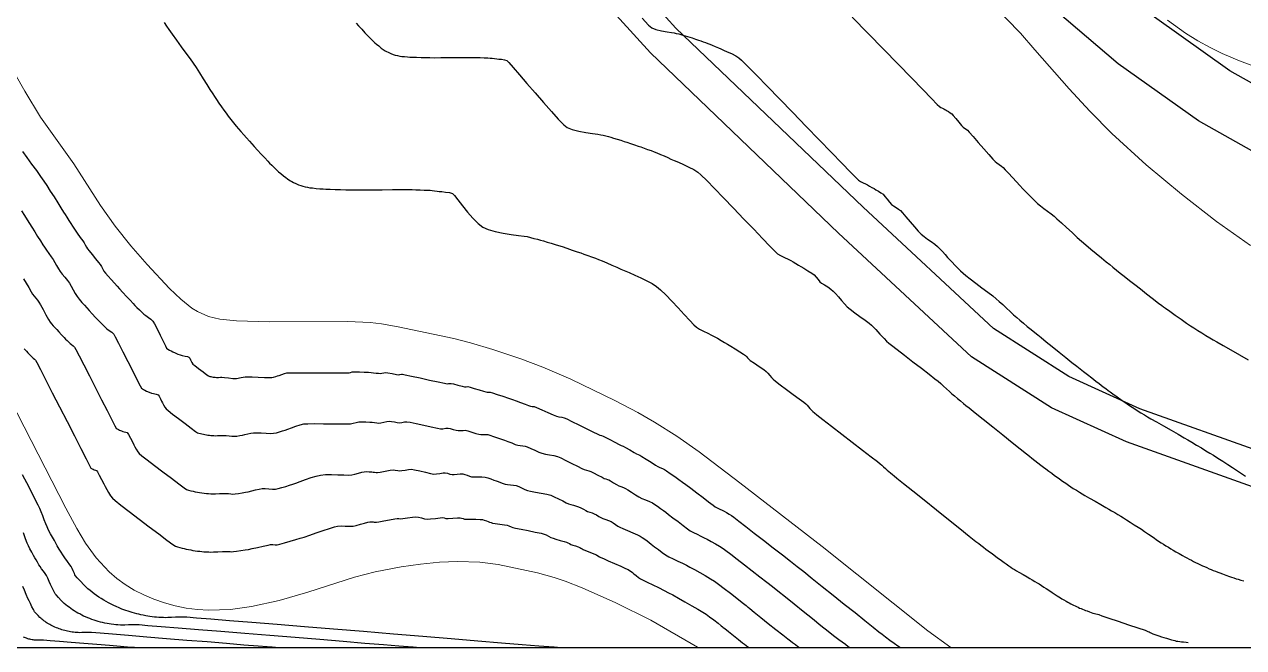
# Model space of a CAD drawing. Extents: x 27 to 849, y 0 to 853.
# Drawn here: x 319.3 to 456, y 7.4 to 77.3 of the extents above; entities that cross this region are included whole.
import ezdxf

# ---------------------------------------------------------------- set-up
doc = ezdxf.new("R2010")
doc.units = 0
doc.header["$LTSCALE"] = 2
for name, color, linetype in [('ARQ - PORTAS E ESQUADRIAS 1-50', 2, 'Continuous'), ('Curva 1 m', 5, 'Continuous'), ('Curva Mestra', 1, 'Continuous'), ('TRA_Trecho_Rodoviario_L', 7, 'Continuous')]:
    doc.layers.add(name, color=color, linetype=linetype)

msp = doc.modelspace()

# ---------------------------------------------------------------- linework, layer by layer
at = {"layer": 'ARQ - PORTAS E ESQUADRIAS 1-50', "elevation": 45}
msp.add_lwpolyline([(848.94, 852.52), (26.51, 852.52), (26.51, 7.38), (848.94, 7.38)], close=True, dxfattribs=at)
at = {"layer": 'Curva 1 m', "linetype": 'Continuous', "lineweight": -3}
for points, elevation in [([(388.58, 77.98), (389.29, 77.22), (389.65, 76.89), (390.11, 76.71), (390.72, 76.57), (391.35, 76.47), (391.87, 76.39), (392.15, 76.35), (392.39, 76.29), (392.67, 76.22), (392.9, 76.16), (393.11, 76.1), (393.38, 76.02), (393.66, 75.93), (393.9, 75.86), (394.17, 75.77), (394.53, 75.65), (394.88, 75.53), (395.15, 75.44), (395.39, 75.35), (395.66, 75.26), (395.92, 75.16), (396.15, 75.07), (396.41, 74.96), (396.75, 74.82), (397.11, 74.67), (397.4, 74.54), (397.69, 74.41), (398.11, 74.23), (398.59, 74.01), (399.05, 73.78), (399.4, 73.56), (399.72, 73.27), (400.4, 72.58), (401.38, 71.59), (402.6, 70.34), (403.97, 68.93), (405.45, 67.41), (406.95, 65.85), (408.42, 64.34), (409.78, 62.93), (410.97, 61.71), (411.91, 60.73), (412.55, 60.08), (412.82, 59.82), (413.05, 59.68), (413.33, 59.53), (413.61, 59.4), (413.82, 59.3), (414.06, 59.16), (414.33, 59.01), (414.57, 58.87), (414.78, 58.74), (415.06, 58.58), (415.34, 58.4), (415.57, 58.23), (415.78, 58), (416.05, 57.67), (416.31, 57.34), (416.52, 57.1), (416.75, 56.93), (417.03, 56.75), (417.3, 56.57), (417.53, 56.4), (417.75, 56.16), (418.14, 55.71), (418.61, 55.16), (419.1, 54.59), (419.53, 54.09), (419.84, 53.77), (420.17, 53.5), (420.56, 53.21), (420.98, 52.92), (421.37, 52.63), (421.67, 52.39), (421.93, 52.13), (422.23, 51.82), (422.53, 51.48), (422.81, 51.16), (423.06, 50.89), (423.32, 50.62), (423.63, 50.3), (423.96, 49.96), (424.27, 49.64), (424.56, 49.38), (424.86, 49.13), (425.36, 48.74), (425.99, 48.26), (426.66, 47.75), (427.31, 47.26), (427.87, 46.83), (428.25, 46.52), (428.6, 46.22), (428.99, 45.86), (429.41, 45.47), (429.83, 45.08), (430.22, 44.72), (430.56, 44.41), (430.91, 44.12), (431.31, 43.78), (431.74, 43.42), (432.17, 43.07), (432.58, 42.73), (432.93, 42.45), (433.29, 42.15), (433.85, 41.7), (434.55, 41.15), (435.31, 40.54), (436.07, 39.93), (436.76, 39.38), (437.32, 38.94), (437.67, 38.65), (438.05, 38.36), (438.5, 38), (438.99, 37.63), (439.44, 37.27), (439.81, 36.99), (440.03, 36.81), (440.27, 36.64), (440.54, 36.44), (440.82, 36.23), (441.06, 36.06), (441.35, 35.85), (441.84, 35.5), (442.4, 35.1), (442.94, 34.73), (443.34, 34.45), (443.68, 34.23), (444.08, 33.98), (444.49, 33.73), (444.89, 33.49), (445.24, 33.28), (445.62, 33.06), (446.25, 32.7), (447.03, 32.25), (447.87, 31.77), (448.68, 31.31), (449.34, 30.93), (449.77, 30.68), (450.22, 30.41), (450.73, 30.1), (451.27, 29.78), (451.78, 29.47), (452.22, 29.2), (452.62, 28.96), (453.11, 28.64), (453.67, 28.29), (454.24, 27.93), (454.77, 27.58), (455.22, 27.29), (455.66, 27), (456.23, 26.61)], 22), ([(412.12, 78.11), (413.89, 76.29), (415.62, 74.51), (417.27, 72.82), (418.75, 71.3), (420.02, 69.99), (421.01, 68.98), (421.66, 68.32), (421.9, 68.07), (422.06, 67.98), (422.26, 67.88), (422.4, 67.81), (422.52, 67.74), (422.66, 67.66), (422.78, 67.59), (422.93, 67.51), (423.12, 67.39), (423.28, 67.27), (423.44, 67.09), (423.74, 66.73), (424.09, 66.32), (424.38, 65.96), (424.55, 65.77), (424.71, 65.65), (424.9, 65.53), (425.05, 65.42), (425.25, 65.2), (425.68, 64.71), (426.25, 64.06), (426.87, 63.35), (427.45, 62.68), (427.9, 62.17), (428.14, 61.92), (428.34, 61.75), (428.6, 61.57), (428.85, 61.39), (429.05, 61.23), (429.28, 60.99), (429.66, 60.59), (430.1, 60.1), (430.54, 59.62), (430.91, 59.23), (431.26, 58.86), (431.69, 58.41), (432.14, 57.95), (432.56, 57.53), (432.9, 57.21), (433.22, 56.94), (433.61, 56.65), (434.02, 56.34), (434.42, 56.04), (434.75, 55.78), (435.08, 55.49), (435.57, 55.04), (436.16, 54.5), (436.77, 53.93), (437.35, 53.4), (437.83, 52.97), (438.3, 52.56), (438.87, 52.09), (439.48, 51.58), (440.07, 51.1), (440.59, 50.67), (440.99, 50.35), (441.34, 50.06), (441.74, 49.74), (442.17, 49.4), (442.6, 49.05), (443.01, 48.73), (443.36, 48.45), (443.8, 48.1), (444.43, 47.62), (445.12, 47.08), (445.77, 46.57), (446.27, 46.18), (446.51, 46), (446.67, 45.88), (446.85, 45.74), (447.02, 45.62), (447.25, 45.46), (447.72, 45.12), (448.34, 44.68), (449.01, 44.21), (449.62, 43.78), (450.06, 43.48), (450.43, 43.24), (450.86, 42.97), (451.32, 42.68), (451.78, 42.4), (452.21, 42.14), (452.59, 41.91), (453.01, 41.67), (453.7, 41.27), (454.57, 40.77), (455.54, 40.22), (456.52, 39.66)], 21), ([(334.95, 77.52), (335.22, 77.1), (335.47, 76.73), (335.87, 76.18), (336.36, 75.51), (336.88, 74.79), (337.4, 74.08), (337.86, 73.44), (338.21, 72.93), (338.54, 72.44), (338.92, 71.85), (339.33, 71.2), (339.73, 70.56), (340.1, 69.98), (340.4, 69.5), (340.61, 69.19), (340.83, 68.85), (341.1, 68.45), (341.39, 68.05), (341.66, 67.66), (341.9, 67.33), (342.15, 67.01), (342.44, 66.64), (342.75, 66.25), (343.05, 65.89), (343.31, 65.58), (343.57, 65.27), (343.88, 64.91), (344.21, 64.55), (344.52, 64.19), (344.79, 63.89), (345.06, 63.6), (345.43, 63.19), (345.84, 62.74), (346.24, 62.31), (346.58, 61.95), (346.79, 61.73), (347.02, 61.5), (347.29, 61.23), (347.56, 60.98), (347.79, 60.77), (348.03, 60.56), (348.34, 60.32), (348.61, 60.11), (348.79, 59.98), (348.94, 59.87), (349.13, 59.76), (349.29, 59.66), (349.47, 59.57), (349.74, 59.45), (350.04, 59.31), (350.29, 59.22), (350.52, 59.15), (350.78, 59.08), (351.05, 59.02), (351.29, 58.97), (351.58, 58.94), (351.99, 58.9), (352.42, 58.86), (352.79, 58.83), (353.09, 58.82), (353.57, 58.8), (354.14, 58.78), (354.74, 58.77), (355.32, 58.75), (355.79, 58.75), (356.3, 58.74), (357.14, 58.75), (358.21, 58.75), (359.39, 58.75), (360.55, 58.76), (361.58, 58.76), (362.37, 58.76), (362.79, 58.76), (363.18, 58.75), (363.65, 58.73), (364.12, 58.71), (364.53, 58.69), (364.79, 58.68), (365.02, 58.65), (365.29, 58.63), (365.56, 58.59), (365.79, 58.56), (366.09, 58.53), (366.51, 58.49), (366.95, 58.42), (367.29, 58.31), (367.52, 58.08), (367.91, 57.6), (368.41, 56.95), (368.98, 56.24), (369.58, 55.54), (370.16, 54.95), (370.68, 54.55), (371.29, 54.29), (372.09, 54.07), (372.99, 53.89), (373.89, 53.74), (374.71, 53.62), (375.33, 53.53), (375.68, 53.48), (376.03, 53.39), (376.43, 53.29), (376.83, 53.19), (377.18, 53.09), (377.49, 53.01), (377.9, 52.88), (378.36, 52.74), (378.81, 52.61), (379.18, 52.49), (379.59, 52.36), (380.13, 52.18), (380.72, 51.98), (381.27, 51.79), (381.68, 51.65), (382.04, 51.52), (382.46, 51.37), (382.9, 51.21), (383.32, 51.06), (383.68, 50.92), (384.08, 50.75), (384.6, 50.54), (385.17, 50.29), (385.72, 50.05), (386.18, 49.85), (386.56, 49.68), (387.1, 49.45), (387.73, 49.17), (388.42, 48.86), (389.09, 48.53), (389.69, 48.21), (390.18, 47.9), (390.62, 47.52), (391.21, 46.95), (391.89, 46.25), (392.59, 45.49), (393.28, 44.75), (393.89, 44.09), (394.36, 43.59), (394.65, 43.32), (395, 43.1), (395.45, 42.86), (395.91, 42.64), (396.33, 42.44), (396.65, 42.28), (397, 42.08), (397.41, 41.85), (397.81, 41.62), (398.15, 41.41), (398.5, 41.19), (399, 40.88), (399.52, 40.55), (399.94, 40.28), (400.15, 40.14), (400.26, 40.02), (400.37, 39.88), (400.47, 39.76), (400.69, 39.6), (401.15, 39.29), (401.7, 38.91), (402.19, 38.57), (402.48, 38.35), (402.67, 38.16), (402.87, 37.92), (403.07, 37.67), (403.25, 37.48), (403.52, 37.27), (404.05, 36.86), (404.74, 36.34), (405.48, 35.79), (406.16, 35.28), (406.68, 34.9), (406.91, 34.72), (407.06, 34.56), (407.23, 34.38), (407.37, 34.22), (407.52, 34.06), (407.71, 33.87), (407.87, 33.71), (408.15, 33.49), (408.83, 32.96), (409.8, 32.22), (410.94, 31.34), (412.13, 30.41), (413.28, 29.53), (414.25, 28.78), (414.95, 28.24), (415.26, 28), (415.44, 27.84), (415.64, 27.65), (415.85, 27.46), (416.03, 27.3), (416.21, 27.14), (416.42, 26.97), (416.63, 26.79), (416.82, 26.64), (417.13, 26.39), (417.86, 25.8), (418.92, 24.96), (420.19, 23.94), (421.56, 22.85), (422.93, 21.75), (424.2, 20.73), (425.25, 19.89), (425.99, 19.3), (426.3, 19.06), (426.55, 18.86), (426.83, 18.64), (427.09, 18.44), (427.36, 18.24), (427.84, 17.89), (428.39, 17.48), (428.87, 17.14), (429.14, 16.94), (429.39, 16.76), (429.67, 16.56), (429.9, 16.4), (430.1, 16.27), (430.33, 16.13), (430.53, 16.01), (430.81, 15.85), (431.27, 15.59), (431.74, 15.32), (432.04, 15.14), (432.31, 14.99), (432.6, 14.81), (432.86, 14.65), (433.07, 14.52), (433.34, 14.35), (433.62, 14.17), (433.86, 14.01), (434.15, 13.82), (434.53, 13.56), (434.89, 13.32), (435.1, 13.17), (435.27, 13.07), (435.47, 12.95), (435.64, 12.84), (435.85, 12.72), (436.11, 12.58), (436.3, 12.47), (436.46, 12.39), (436.63, 12.29), (436.79, 12.22), (436.94, 12.14), (437.12, 12.05), (437.28, 11.98), (437.44, 11.9), (437.62, 11.82), (437.78, 11.76), (437.93, 11.69), (438.11, 11.62), (438.26, 11.56), (438.47, 11.49), (438.74, 11.39), (438.92, 11.33), (439.11, 11.26), (439.3, 11.21), (439.43, 11.17), (439.61, 11.12), (439.76, 11.08), (440.1, 10.96), (440.89, 10.7), (441.95, 10.34), (443.1, 9.95), (444.16, 9.59), (444.95, 9.32), (445.28, 9.2), (445.41, 9.14), (445.54, 9.07), (445.67, 9.01), (445.83, 8.94), (446.06, 8.85), (446.27, 8.77), (446.5, 8.69), (446.8, 8.59), (447.06, 8.5), (447.35, 8.42), (447.68, 8.32), (447.92, 8.25), (448.09, 8.21), (448.29, 8.16), (448.46, 8.12), (448.64, 8.09), (448.85, 8.06), (449.03, 8.04), (449.27, 8.02), (449.58, 7.99), (449.78, 7.97)], 24), ([(356.51, 77.43), (356.76, 77.15), (357.11, 76.77), (357.48, 76.36), (357.81, 76.02), (358.01, 75.8), (358.18, 75.63), (358.39, 75.43), (358.59, 75.24), (358.76, 75.08), (359.02, 74.87), (359.31, 74.64), (359.51, 74.49), (359.63, 74.41), (359.76, 74.32), (359.88, 74.25), (360.08, 74.16), (360.38, 74.02), (360.63, 73.92), (360.87, 73.85), (361.14, 73.79), (361.38, 73.74), (361.6, 73.71), (361.91, 73.68), (362.24, 73.65), (362.51, 73.63), (362.8, 73.62), (363.26, 73.6), (363.79, 73.59), (364.32, 73.57), (364.76, 73.57), (365.22, 73.56), (365.99, 73.57), (366.95, 73.57), (367.96, 73.57), (368.9, 73.58), (369.62, 73.58), (370.01, 73.58), (370.38, 73.57), (370.83, 73.55), (371.25, 73.53), (371.51, 73.51), (371.75, 73.49), (372.02, 73.46), (372.26, 73.43), (372.48, 73.41), (372.8, 73.38), (373.13, 73.32), (373.38, 73.24), (373.61, 73.01), (374.11, 72.45), (374.8, 71.65), (375.64, 70.67), (376.55, 69.61), (377.49, 68.54), (378.38, 67.53), (379.16, 66.67), (379.78, 66.04), (380.17, 65.72), (380.72, 65.49), (381.45, 65.31), (382.24, 65.16), (383, 65.05), (383.59, 64.96), (383.92, 64.91), (384.18, 64.85), (384.48, 64.78), (384.78, 64.7), (385.04, 64.63), (385.35, 64.54), (385.75, 64.42), (386.18, 64.29), (386.54, 64.17), (386.85, 64.07), (387.26, 63.94), (387.7, 63.79), (388.11, 63.65), (388.42, 63.54), (388.77, 63.42), (389.17, 63.27), (389.57, 63.13), (389.92, 62.99), (390.22, 62.87), (390.61, 62.71), (391.03, 62.53), (391.45, 62.35), (391.79, 62.19), (392.14, 62.04), (392.63, 61.83), (393.21, 61.57), (393.81, 61.29), (394.36, 61), (394.79, 60.73), (395.15, 60.41), (395.8, 59.77), (396.67, 58.88), (397.7, 57.82), (398.82, 56.66), (399.97, 55.46), (401.07, 54.31), (402.06, 53.28), (402.88, 52.42), (403.46, 51.83), (403.74, 51.57), (404.08, 51.36), (404.51, 51.14), (404.92, 50.94), (405.24, 50.79), (405.5, 50.64), (405.8, 50.47), (406.1, 50.29), (406.36, 50.14), (406.69, 49.94), (407.15, 49.66), (407.59, 49.38), (407.86, 49.18), (408.07, 48.95), (408.29, 48.67), (408.5, 48.43), (408.69, 48.28), (409.01, 48.08), (409.37, 47.84), (409.73, 47.59), (410, 47.37), (410.26, 47.11), (410.57, 46.74), (410.91, 46.33), (411.25, 45.94), (411.55, 45.62), (411.89, 45.34), (412.4, 44.95), (412.99, 44.52), (413.56, 44.11), (414.03, 43.76), (414.29, 43.55), (414.51, 43.33), (414.76, 43.06), (415, 42.79), (415.22, 42.55), (415.44, 42.32), (415.7, 42.04), (415.97, 41.77), (416.21, 41.55), (416.51, 41.3), (417.14, 40.82), (417.98, 40.17), (418.93, 39.44), (419.89, 38.71), (420.75, 38.05), (421.4, 37.54), (421.75, 37.26), (422.04, 37.01), (422.36, 36.71), (422.7, 36.4), (423.02, 36.11), (423.29, 35.86), (423.58, 35.61), (423.91, 35.34), (424.25, 35.05), (424.59, 34.78), (424.87, 34.54), (425.22, 34.27), (425.9, 33.72), (426.81, 32.99), (427.88, 32.14), (428.99, 31.25), (430.05, 30.4), (430.97, 29.67), (431.65, 29.12), (431.99, 28.85), (432.27, 28.63), (432.6, 28.37), (432.95, 28.1), (433.28, 27.84), (433.56, 27.63), (433.84, 27.42), (434.16, 27.18), (434.5, 26.93), (434.82, 26.7), (435.1, 26.5), (435.38, 26.3), (435.71, 26.06), (436.06, 25.82), (436.37, 25.59), (436.62, 25.43), (436.91, 25.24), (437.25, 25.03), (437.59, 24.82), (437.89, 24.64), (438.2, 24.46), (438.72, 24.16), (439.36, 23.8), (440.01, 23.43), (440.56, 23.11), (440.91, 22.91), (441.21, 22.73), (441.55, 22.53), (441.91, 22.31), (442.25, 22.11), (442.54, 21.93), (442.87, 21.72), (443.28, 21.46), (443.73, 21.17), (444.17, 20.89), (444.54, 20.65), (444.89, 20.42), (445.36, 20.1), (445.88, 19.75), (446.37, 19.41), (446.78, 19.14), (447.03, 18.97), (447.28, 18.81), (447.57, 18.63), (447.86, 18.46), (448.11, 18.3), (448.4, 18.13), (448.78, 17.92), (449.15, 17.71), (449.43, 17.56), (449.65, 17.44), (449.91, 17.3), (450.17, 17.17), (450.39, 17.05), (450.62, 16.94), (450.89, 16.81), (451.16, 16.68), (451.39, 16.57), (451.62, 16.47), (451.89, 16.35), (452.15, 16.23), (452.38, 16.14), (452.6, 16.04), (452.86, 15.94), (453.12, 15.84), (453.34, 15.75), (453.63, 15.64), (454.03, 15.5), (454.41, 15.36), (454.66, 15.28), (454.9, 15.2), (455.17, 15.11), (455.41, 15.04), (455.69, 14.96), (456.04, 14.87)], 23), ([(319.07, 63.04), (319.56, 62.37), (320.09, 61.63), (320.63, 60.89), (321.1, 60.23), (321.46, 59.71), (321.79, 59.21), (322.18, 58.6), (322.61, 57.94), (323.02, 57.28), (323.39, 56.7), (323.68, 56.24), (323.85, 55.97), (324.04, 55.66), (324.27, 55.3), (324.49, 54.94), (324.69, 54.64), (324.9, 54.32), (325.21, 53.88), (325.55, 53.4), (325.83, 53), (325.98, 52.78), (326.11, 52.56), (326.25, 52.32), (326.38, 52.11), (326.56, 51.88), (326.89, 51.48), (327.27, 51.01), (327.6, 50.6), (327.79, 50.36), (327.92, 50.12), (328.07, 49.84), (328.2, 49.61), (328.37, 49.4), (328.67, 49.06), (329.03, 48.66), (329.39, 48.25), (329.68, 47.93), (329.95, 47.63), (330.32, 47.23), (330.74, 46.78), (331.14, 46.34), (331.47, 45.98), (331.68, 45.76), (331.91, 45.53), (332.18, 45.27), (332.46, 45.01), (332.68, 44.8), (332.92, 44.62), (333.2, 44.42), (333.47, 44.21), (333.68, 44.01), (333.86, 43.7), (334.16, 43.13), (334.5, 42.44), (334.84, 41.75), (335.1, 41.22), (335.24, 40.97), (335.38, 40.86), (335.57, 40.75), (335.74, 40.66), (335.92, 40.57), (336.19, 40.44), (336.49, 40.31), (336.74, 40.22), (336.99, 40.15), (337.3, 40.09), (337.58, 40.03), (337.74, 39.97), (337.83, 39.84), (337.92, 39.66), (337.98, 39.52), (338.08, 39.35), (338.18, 39.19), (338.39, 39.02), (338.82, 38.69), (339.33, 38.31), (339.76, 37.99), (339.95, 37.85), (340.07, 37.81), (340.2, 37.78), (340.32, 37.75), (340.44, 37.73), (340.57, 37.71), (340.69, 37.7), (340.82, 37.69), (340.94, 37.68), (341.06, 37.69), (341.26, 37.7), (341.43, 37.7), (341.71, 37.68), (342.19, 37.63), (342.67, 37.58), (342.93, 37.56), (343.08, 37.57), (343.25, 37.6), (343.4, 37.63), (343.58, 37.67), (343.82, 37.72), (344.03, 37.76), (344.29, 37.76), (344.84, 37.74), (345.52, 37.71), (346.21, 37.69), (346.75, 37.67), (347.03, 37.67), (347.23, 37.72), (347.47, 37.79), (347.67, 37.86), (347.87, 37.92), (348.15, 38.03), (348.45, 38.13), (348.71, 38.2), (349.09, 38.21), (349.91, 38.22), (351.02, 38.22), (352.27, 38.22), (353.52, 38.21), (354.61, 38.21), (355.39, 38.21), (355.71, 38.21), (355.86, 38.25), (356.03, 38.3), (356.18, 38.33), (356.41, 38.33), (356.86, 38.32), (357.4, 38.29), (357.88, 38.27), (358.18, 38.25), (358.43, 38.22), (358.72, 38.18), (359, 38.15), (359.18, 38.14), (359.36, 38.17), (359.58, 38.22), (359.76, 38.24), (360.04, 38.21), (360.53, 38.12), (361, 38.03), (361.26, 37.99), (361.4, 38.01), (361.56, 38.04), (361.69, 38.05), (362, 37.99), (362.71, 37.84), (363.67, 37.63), (364.71, 37.4), (365.67, 37.19), (366.39, 37.04), (366.69, 36.98), (366.83, 36.99), (366.99, 37.01), (367.13, 37.02), (367.39, 36.96), (367.88, 36.83), (368.36, 36.7), (368.63, 36.64), (368.83, 36.65), (369.03, 36.66), (369.26, 36.6), (369.74, 36.45), (370.3, 36.28), (370.78, 36.13), (371.03, 36.06), (371.19, 36.05), (371.37, 36.05), (371.53, 36.04), (371.79, 35.96), (372.31, 35.79), (372.95, 35.57), (373.57, 35.36), (374.03, 35.2), (374.43, 35.06), (374.93, 34.87), (375.43, 34.68), (375.83, 34.54), (376.03, 34.47), (376.23, 34.44), (376.44, 34.41), (376.72, 34.3), (377.3, 34.04), (377.99, 33.74), (378.6, 33.48), (378.94, 33.34), (379.22, 33.28), (379.54, 33.22), (379.82, 33.16), (380.11, 33.03), (380.69, 32.75), (381.46, 32.37), (382.27, 31.97), (383.02, 31.6), (383.58, 31.33), (383.82, 31.21), (384.01, 31.16), (384.19, 31.11), (384.43, 30.99), (384.92, 30.73), (385.49, 30.43), (385.97, 30.18), (386.19, 30.06), (386.32, 30.02), (386.44, 29.97), (386.69, 29.84), (387.18, 29.55), (387.67, 29.26), (387.94, 29.11), (388.13, 29.04), (388.32, 28.96), (388.54, 28.82), (389.01, 28.52), (389.56, 28.17), (390.04, 27.85), (390.32, 27.69), (390.56, 27.58), (390.84, 27.47), (391.08, 27.35), (391.31, 27.2), (391.71, 26.92), (392.21, 26.58), (392.69, 26.23), (393.09, 25.95), (393.45, 25.68), (394.01, 25.25), (394.69, 24.74), (395.39, 24.2), (396.02, 23.72), (396.51, 23.36), (396.74, 23.19), (396.99, 23.05), (397.28, 22.92), (397.53, 22.8), (397.74, 22.68), (398.03, 22.52), (398.33, 22.35), (398.58, 22.19), (398.84, 22), (399.4, 21.57), (400.18, 20.97), (401.14, 20.23), (402.18, 19.42), (403.25, 18.59), (404.29, 17.79), (405.21, 17.07), (405.96, 16.48), (406.68, 15.91), (407.64, 15.15), (408.76, 14.25), (409.98, 13.27), (411.23, 12.27), (412.44, 11.3), (413.54, 10.42), (414.46, 9.68), (415.12, 9.15), (415.47, 8.88), (415.86, 8.59), (416.34, 8.23), (416.84, 7.87), (417.25, 7.57), (417.52, 7.38)], 26), ([(318.98, 56.36), (319.31, 55.84), (319.61, 55.37), (319.86, 54.96), (320.13, 54.54), (320.44, 54.04), (320.77, 53.5), (321.09, 53), (321.36, 52.57), (321.54, 52.29), (321.76, 51.97), (322.03, 51.59), (322.3, 51.21), (322.51, 50.9), (322.69, 50.59), (322.9, 50.23), (323.1, 49.87), (323.29, 49.57), (323.52, 49.27), (323.82, 48.92), (324.11, 48.57), (324.35, 48.25), (324.55, 47.91), (324.77, 47.5), (324.99, 47.09), (325.19, 46.75), (325.43, 46.45), (325.73, 46.11), (326.04, 45.78), (326.3, 45.49), (326.55, 45.21), (326.9, 44.83), (327.27, 44.43), (327.6, 44.08), (327.8, 43.87), (327.97, 43.7), (328.17, 43.5), (328.38, 43.3), (328.55, 43.15), (328.79, 42.96), (329.08, 42.76), (329.3, 42.55), (329.47, 42.24), (329.84, 41.54), (330.33, 40.57), (330.88, 39.48), (331.43, 38.39), (331.91, 37.44), (332.26, 36.76), (332.41, 36.49), (332.52, 36.4), (332.66, 36.32), (332.78, 36.25), (332.98, 36.16), (333.28, 36.02), (333.53, 35.92), (333.78, 35.87), (334.07, 35.82), (334.28, 35.74), (334.41, 35.57), (334.55, 35.3), (334.68, 35.03), (334.77, 34.83), (334.89, 34.61), (335.03, 34.37), (335.17, 34.17), (335.4, 33.98), (335.91, 33.58), (336.58, 33.07), (337.31, 32.52), (337.98, 32.01), (338.49, 31.64), (338.71, 31.48), (338.86, 31.43), (339.04, 31.38), (339.2, 31.35), (339.36, 31.31), (339.54, 31.28), (339.69, 31.25), (339.85, 31.22), (340.03, 31.2), (340.19, 31.18), (340.35, 31.17), (340.53, 31.16), (340.69, 31.15), (340.95, 31.17), (341.33, 31.18), (341.68, 31.19), (341.93, 31.17), (342.24, 31.13), (342.56, 31.1), (342.8, 31.09), (343.1, 31.11), (343.44, 31.16), (343.74, 31.21), (343.99, 31.27), (344.33, 31.36), (344.68, 31.44), (344.98, 31.49), (345.31, 31.49), (345.82, 31.46), (346.39, 31.43), (346.9, 31.41), (347.23, 31.42), (347.54, 31.48), (347.88, 31.58), (348.23, 31.69), (348.53, 31.79), (348.82, 31.89), (349.24, 32.05), (349.73, 32.22), (350.21, 32.37), (350.61, 32.47), (351.07, 32.5), (351.86, 32.51), (352.84, 32.5), (353.87, 32.49), (354.81, 32.48), (355.52, 32.48), (355.86, 32.48), (356.16, 32.55), (356.49, 32.65), (356.79, 32.72), (357.1, 32.72), (357.56, 32.7), (358.01, 32.68), (358.29, 32.66), (358.53, 32.63), (358.8, 32.59), (359.04, 32.57), (359.26, 32.61), (359.58, 32.68), (359.92, 32.76), (360.2, 32.79), (360.47, 32.76), (360.79, 32.7), (361.1, 32.63), (361.33, 32.6), (361.6, 32.63), (361.92, 32.69), (362.19, 32.72), (362.53, 32.66), (363.22, 32.51), (364.07, 32.32), (364.92, 32.13), (365.6, 31.98), (365.94, 31.92), (366.22, 31.94), (366.53, 31.99), (366.81, 32), (367.05, 31.96), (367.38, 31.86), (367.7, 31.77), (367.93, 31.72), (368.19, 31.72), (368.48, 31.75), (368.73, 31.76), (369.02, 31.68), (369.47, 31.54), (369.92, 31.39), (370.23, 31.31), (370.46, 31.29), (370.74, 31.29), (371.01, 31.29), (371.24, 31.27), (371.49, 31.2), (371.89, 31.07), (372.35, 30.91), (372.79, 30.76), (373.11, 30.64), (373.49, 30.51), (373.93, 30.34), (374.34, 30.18), (374.61, 30.09), (374.87, 30.05), (375.18, 30.02), (375.44, 29.98), (375.67, 29.89), (376.06, 29.71), (376.52, 29.51), (376.96, 29.31), (377.31, 29.18), (377.72, 29.08), (378.19, 29), (378.67, 28.92), (379.07, 28.81), (379.43, 28.66), (380, 28.38), (380.66, 28.05), (381.3, 27.73), (381.81, 27.48), (382.07, 27.35), (382.31, 27.28), (382.58, 27.22), (382.82, 27.14), (383.12, 27), (383.59, 26.74), (384.06, 26.49), (384.32, 26.36), (384.48, 26.3), (384.66, 26.24), (384.82, 26.19), (385.02, 26.07), (385.36, 25.88), (385.7, 25.67), (385.94, 25.54), (386.18, 25.44), (386.46, 25.34), (386.69, 25.24), (386.95, 25.08), (387.37, 24.8), (387.82, 24.51), (388.19, 24.28), (388.54, 24.12), (388.95, 23.95), (389.37, 23.78), (389.71, 23.62), (389.98, 23.45), (390.29, 23.24), (390.63, 23), (390.95, 22.76), (391.22, 22.56), (391.53, 22.33), (392.02, 21.95), (392.59, 21.51), (393.16, 21.07), (393.65, 20.71), (393.96, 20.49), (394.31, 20.3), (394.74, 20.09), (395.16, 19.89), (395.53, 19.71), (395.85, 19.54), (396.29, 19.29), (396.78, 19.02), (397.24, 18.75), (397.63, 18.5), (397.96, 18.26), (398.51, 17.85), (399.23, 17.3), (400.05, 16.66), (400.91, 15.99), (401.76, 15.32), (402.53, 14.72), (403.17, 14.22), (403.79, 13.73), (404.62, 13.07), (405.59, 12.29), (406.62, 11.46), (407.66, 10.64), (408.61, 9.87), (409.43, 9.22), (410.02, 8.74), (410.32, 8.51), (410.62, 8.28), (410.98, 8.02), (411.35, 7.75), (411.66, 7.52), (411.86, 7.38)], 27), ([(319.2, 48.74), (319.47, 48.28), (319.77, 47.76), (320.04, 47.3), (320.21, 47.03), (320.37, 46.82), (320.57, 46.59), (320.76, 46.36), (320.92, 46.15), (321.1, 45.84), (321.38, 45.32), (321.71, 44.72), (321.99, 44.2), (322.17, 43.9), (322.33, 43.7), (322.53, 43.47), (322.74, 43.25), (322.91, 43.06), (323.14, 42.81), (323.44, 42.48), (323.73, 42.17), (323.91, 41.98), (324.07, 41.82), (324.26, 41.64), (324.41, 41.5), (324.58, 41.37), (324.77, 41.23), (324.91, 41.1), (325.07, 40.81), (325.44, 40.11), (325.96, 39.09), (326.59, 37.85), (327.27, 36.52), (327.95, 35.19), (328.57, 33.96), (329.09, 32.95), (329.44, 32.26), (329.58, 32), (329.7, 31.91), (329.83, 31.84), (329.96, 31.78), (330.16, 31.69), (330.33, 31.62), (330.49, 31.59), (330.68, 31.55), (330.83, 31.5), (330.97, 31.29), (331.18, 30.89), (331.4, 30.45), (331.57, 30.14), (331.69, 29.9), (331.84, 29.63), (332, 29.36), (332.16, 29.15), (332.44, 28.91), (333.05, 28.44), (333.88, 27.8), (334.83, 27.08), (335.77, 26.37), (336.6, 25.75), (337.2, 25.31), (337.47, 25.12), (337.7, 25.04), (337.97, 24.97), (338.2, 24.92), (338.44, 24.86), (338.71, 24.81), (338.94, 24.77), (339.18, 24.73), (339.45, 24.7), (339.69, 24.67), (339.93, 24.65), (340.2, 24.63), (340.44, 24.63), (340.73, 24.64), (341.18, 24.66), (341.63, 24.68), (341.92, 24.68), (342.16, 24.66), (342.43, 24.63), (342.67, 24.61), (342.92, 24.63), (343.3, 24.68), (343.72, 24.75), (344.07, 24.8), (344.37, 24.87), (344.78, 24.96), (345.22, 25.07), (345.63, 25.16), (345.94, 25.21), (346.29, 25.21), (346.69, 25.19), (347.1, 25.16), (347.44, 25.17), (347.75, 25.23), (348.15, 25.34), (348.59, 25.47), (349.02, 25.6), (349.38, 25.72), (349.73, 25.84), (350.23, 26.02), (350.81, 26.24), (351.43, 26.45), (352.01, 26.63), (352.51, 26.74), (353.04, 26.79), (353.71, 26.79), (354.43, 26.78), (355.12, 26.76), (355.67, 26.74), (356.01, 26.75), (356.35, 26.82), (356.75, 26.94), (357.13, 27.05), (357.4, 27.11), (357.65, 27.12), (357.95, 27.1), (358.23, 27.08), (358.4, 27.07), (358.56, 27.05), (358.74, 27.02), (358.9, 27.01), (359.2, 27.06), (359.75, 27.17), (360.31, 27.29), (360.65, 27.34), (360.88, 27.3), (361.16, 27.24), (361.4, 27.21), (361.63, 27.24), (361.99, 27.3), (362.37, 27.37), (362.69, 27.39), (363.05, 27.33), (363.62, 27.2), (364.26, 27.05), (364.83, 26.92), (365.19, 26.85), (365.51, 26.87), (365.89, 26.92), (366.25, 26.97), (366.49, 26.99), (366.73, 26.93), (367, 26.85), (367.24, 26.79), (367.48, 26.8), (367.82, 26.83), (368.17, 26.86), (368.44, 26.86), (368.68, 26.8), (368.94, 26.71), (369.21, 26.62), (369.44, 26.55), (369.74, 26.54), (370.17, 26.54), (370.6, 26.53), (370.95, 26.51), (371.25, 26.43), (371.6, 26.31), (371.94, 26.18), (372.2, 26.09), (372.43, 26), (372.69, 25.89), (372.96, 25.79), (373.2, 25.72), (373.46, 25.68), (373.8, 25.64), (374.15, 25.6), (374.44, 25.55), (374.72, 25.44), (375.05, 25.29), (375.39, 25.13), (375.69, 25.02), (376.04, 24.94), (376.6, 24.83), (377.25, 24.71), (377.86, 24.59), (378.32, 24.47), (378.71, 24.31), (379.18, 24.08), (379.65, 23.83), (380.05, 23.62), (380.32, 23.5), (380.58, 23.42), (380.88, 23.34), (381.19, 23.26), (381.44, 23.18), (381.69, 23.06), (381.97, 22.91), (382.24, 22.76), (382.44, 22.66), (382.68, 22.57), (382.96, 22.48), (383.19, 22.4), (383.43, 22.27), (383.7, 22.1), (383.94, 21.96), (384.17, 21.87), (384.48, 21.76), (384.8, 21.63), (385.07, 21.52), (385.3, 21.38), (385.57, 21.2), (385.83, 21.02), (386.07, 20.88), (386.38, 20.73), (386.91, 20.51), (387.5, 20.26), (388.03, 20.03), (388.34, 19.88), (388.58, 19.73), (388.85, 19.54), (389.12, 19.35), (389.35, 19.18), (389.59, 18.99), (389.96, 18.7), (390.39, 18.37), (390.81, 18.05), (391.18, 17.8), (391.56, 17.58), (392.05, 17.34), (392.58, 17.09), (393.09, 16.84), (393.53, 16.63), (393.92, 16.41), (394.44, 16.13), (395.03, 15.8), (395.64, 15.45), (396.21, 15.11), (396.68, 14.82), (397.14, 14.49), (397.76, 14.02), (398.47, 13.47), (399.17, 12.92), (399.78, 12.43), (400.21, 12.09), (400.37, 11.96), (400.44, 11.92), (400.63, 11.77), (401.14, 11.36), (401.87, 10.77), (402.71, 10.1), (403.56, 9.42), (404.32, 8.81), (404.9, 8.35), (405.18, 8.13), (405.43, 7.94), (405.74, 7.71), (406.02, 7.51), (406.2, 7.38)], 28), ([(319.27, 40.91), (319.41, 40.76), (319.53, 40.62), (319.69, 40.45), (319.89, 40.23), (320.03, 40.08), (320.16, 39.96), (320.28, 39.84), (320.41, 39.75), (320.53, 39.64), (320.69, 39.35), (321.09, 38.57), (321.69, 37.4), (322.42, 35.97), (323.23, 34.38), (324.08, 32.74), (324.89, 31.15), (325.62, 29.72), (326.21, 28.57), (326.6, 27.79), (326.75, 27.51), (326.81, 27.47), (326.88, 27.43), (326.99, 27.38), (327.13, 27.32), (327.25, 27.3), (327.38, 27.26), (327.47, 27.09), (327.68, 26.71), (327.93, 26.23), (328.18, 25.77), (328.36, 25.44), (328.53, 25.13), (328.73, 24.77), (328.94, 24.41), (329.15, 24.13), (329.45, 23.87), (330.12, 23.34), (331.05, 22.63), (332.14, 21.8), (333.27, 20.94), (334.35, 20.13), (335.27, 19.44), (335.94, 18.96), (336.23, 18.75), (336.45, 18.67), (336.71, 18.6), (336.98, 18.54), (337.2, 18.48), (337.43, 18.43), (337.7, 18.38), (337.96, 18.33), (338.19, 18.28), (338.42, 18.25), (338.69, 18.21), (338.96, 18.18), (339.19, 18.16), (339.42, 18.14), (339.69, 18.12), (339.96, 18.11), (340.19, 18.1), (340.49, 18.11), (340.97, 18.12), (341.5, 18.15), (341.94, 18.17), (342.16, 18.17), (342.35, 18.15), (342.53, 18.14), (342.72, 18.16), (343.09, 18.2), (343.56, 18.26), (344.03, 18.33), (344.41, 18.39), (344.84, 18.48), (345.44, 18.62), (346.08, 18.76), (346.61, 18.88), (346.9, 18.94), (347.14, 18.93), (347.41, 18.91), (347.65, 18.92), (347.93, 18.98), (348.45, 19.12), (349.09, 19.31), (349.72, 19.49), (350.23, 19.65), (350.66, 19.78), (351.28, 20), (352.02, 20.25), (352.79, 20.51), (353.5, 20.75), (354.06, 20.93), (354.4, 21.01), (354.8, 21.04), (355.27, 21.02), (355.75, 21), (356.15, 21.02), (356.51, 21.09), (356.97, 21.21), (357.43, 21.34), (357.81, 21.45), (358.01, 21.5), (358.19, 21.5), (358.39, 21.49), (358.51, 21.47), (358.64, 21.46), (358.76, 21.45), (359.02, 21.49), (359.58, 21.6), (360.24, 21.73), (360.81, 21.84), (361.09, 21.88), (361.28, 21.85), (361.46, 21.82), (361.73, 21.86), (362.24, 21.94), (362.8, 22.03), (363.19, 22.06), (363.48, 22.02), (363.82, 21.93), (364.15, 21.84), (364.44, 21.79), (364.84, 21.81), (365.4, 21.88), (365.91, 21.94), (366.17, 21.97), (366.36, 21.92), (366.55, 21.87), (366.82, 21.88), (367.34, 21.91), (367.86, 21.95), (368.15, 21.95), (368.31, 21.91), (368.49, 21.85), (368.65, 21.8), (368.9, 21.79), (369.37, 21.78), (369.92, 21.77), (370.39, 21.75), (370.66, 21.74), (370.86, 21.68), (371.1, 21.6), (371.28, 21.53), (371.44, 21.47), (371.62, 21.4), (371.78, 21.35), (372.07, 21.3), (372.59, 21.24), (373.12, 21.17), (373.43, 21.12), (373.63, 21.04), (373.86, 20.94), (374.06, 20.85), (374.36, 20.79), (374.98, 20.66), (375.77, 20.5), (376.57, 20.34), (377.22, 20.21), (377.57, 20.12), (377.8, 20.02), (378.07, 19.88), (378.33, 19.74), (378.57, 19.64), (378.9, 19.54), (379.37, 19.41), (379.81, 19.29), (380.07, 19.22), (380.23, 19.14), (380.41, 19.04), (380.57, 18.96), (380.77, 18.88), (381.08, 18.78), (381.39, 18.67), (381.57, 18.61), (381.69, 18.54), (381.82, 18.46), (381.94, 18.39), (382.2, 18.29), (382.68, 18.1), (383.16, 17.91), (383.44, 17.79), (383.6, 17.69), (383.78, 17.57), (383.94, 17.47), (384.21, 17.36), (384.76, 17.11), (385.46, 16.81), (386.16, 16.51), (386.71, 16.27), (386.98, 16.15), (387.14, 16.04), (387.32, 15.91), (387.48, 15.79), (387.64, 15.67), (387.89, 15.47), (388.16, 15.26), (388.39, 15.1), (388.66, 14.96), (389.14, 14.72), (389.75, 14.43), (390.41, 14.11), (391.03, 13.8), (391.53, 13.54), (391.99, 13.29), (392.63, 12.93), (393.36, 12.52), (394.12, 12.08), (394.82, 11.68), (395.38, 11.35), (395.73, 11.13), (396.12, 10.85), (396.6, 10.48), (397.07, 10.11), (397.43, 9.82), (397.58, 9.7), (397.66, 9.65), (397.83, 9.51), (398.25, 9.18), (398.8, 8.74), (399.36, 8.29), (399.81, 7.93), (400.03, 7.75), (400.21, 7.62), (400.41, 7.47), (400.55, 7.38)], 29), ([(379.07, 7.38), (378.97, 7.39), (378.7, 7.41), (378.1, 7.46), (376.97, 7.55), (375.1, 7.7), (372.79, 7.89), (370.12, 8.11), (367.15, 8.36), (363.98, 8.62), (360.67, 8.89), (357.3, 9.17), (353.96, 9.44), (350.71, 9.71), (347.63, 9.96), (344.8, 10.19), (342.3, 10.39), (340.2, 10.56), (338.58, 10.69), (337.51, 10.78), (337.08, 10.81), (336.7, 10.8), (336.24, 10.78), (335.77, 10.76), (335.37, 10.74), (335.12, 10.73), (334.89, 10.74), (334.62, 10.75), (334.35, 10.77), (334.12, 10.79), (333.89, 10.81), (333.62, 10.85), (333.35, 10.88), (333.12, 10.92), (332.89, 10.96), (332.62, 11.01), (332.36, 11.07), (332.13, 11.12), (331.9, 11.17), (331.64, 11.25), (331.38, 11.32), (331.16, 11.38), (330.94, 11.46), (330.68, 11.54), (330.43, 11.63), (330.21, 11.71), (329.92, 11.83), (329.59, 11.98), (329.3, 12.1), (329.03, 12.24), (328.71, 12.4), (328.44, 12.55), (328.18, 12.7), (327.88, 12.88), (327.63, 13.04), (327.39, 13.21), (327.11, 13.41), (326.88, 13.59), (326.66, 13.77), (326.41, 13.98), (326.2, 14.17), (325.95, 14.43), (325.58, 14.83), (325.22, 15.22), (325.03, 15.43), (324.96, 15.56), (324.89, 15.7), (324.83, 15.84), (324.75, 16.01), (324.65, 16.25), (324.55, 16.46), (324.4, 16.68), (324.13, 17.05), (323.83, 17.45), (323.6, 17.78), (323.41, 18.08), (323.19, 18.44), (322.98, 18.79), (322.81, 19.1), (322.65, 19.38), (322.44, 19.75), (322.21, 20.16), (322, 20.57), (321.83, 20.91), (321.68, 21.27), (321.51, 21.7), (321.34, 22.16), (321.17, 22.6), (321.02, 22.97), (320.82, 23.37), (320.4, 24.2), (319.81, 25.36), (319.08, 26.77)], 31), ([(363.26, 7.38), (363.16, 7.38), (362.9, 7.41), (362.33, 7.45), (361.28, 7.54), (359.56, 7.68), (357.45, 7.85), (355.04, 8.05), (352.42, 8.27), (349.65, 8.5), (346.82, 8.73), (344.02, 8.96), (341.31, 9.18), (338.8, 9.39), (336.54, 9.57), (334.63, 9.72), (333.14, 9.84), (332.16, 9.92), (331.77, 9.95), (331.4, 9.94), (330.96, 9.92), (330.55, 9.9), (330.29, 9.89), (330.05, 9.9), (329.78, 9.92), (329.54, 9.94), (329.31, 9.96), (329.03, 10), (328.8, 10.03), (328.56, 10.08), (328.29, 10.13), (328.05, 10.18), (327.82, 10.24), (327.56, 10.31), (327.32, 10.38), (327.1, 10.46), (326.84, 10.55), (326.62, 10.63), (326.4, 10.72), (326.15, 10.83), (325.93, 10.92), (325.72, 11.02), (325.49, 11.15), (325.29, 11.26), (325.09, 11.37), (324.87, 11.51), (324.68, 11.63), (324.49, 11.75), (324.29, 11.9), (324.12, 12.03), (323.95, 12.17), (323.76, 12.33), (323.61, 12.47), (323.41, 12.67), (323.12, 12.99), (322.85, 13.29), (322.73, 13.42), (322.69, 13.48), (322.61, 13.63), (322.46, 13.94), (322.32, 14.22), (322.22, 14.46), (322.07, 14.81), (321.92, 15.18), (321.78, 15.46), (321.62, 15.7), (321.42, 15.97), (321.22, 16.23), (321.06, 16.46), (320.92, 16.68), (320.76, 16.95), (320.6, 17.21), (320.47, 17.45), (320.31, 17.72), (320.11, 18.09), (319.9, 18.47), (319.73, 18.81), (319.61, 19.1), (319.42, 19.6), (319.18, 20.25)], 32), ([(347.45, 7.38), (347.35, 7.38), (347.09, 7.41), (346.53, 7.45), (345.52, 7.54), (343.89, 7.67), (341.95, 7.83), (339.79, 8.01), (337.51, 8.19), (335.22, 8.38), (333, 8.56), (330.95, 8.73), (329.17, 8.88), (327.77, 8.99), (326.83, 9.06), (326.45, 9.09), (326.11, 9.08), (325.73, 9.07), (325.47, 9.05), (325.31, 9.06), (325.13, 9.07), (324.97, 9.08), (324.81, 9.1), (324.63, 9.12), (324.47, 9.15), (324.31, 9.18), (324.13, 9.21), (323.98, 9.25), (323.82, 9.29), (323.64, 9.34), (323.49, 9.38), (323.34, 9.43), (323.17, 9.49), (323.02, 9.55), (322.87, 9.61), (322.71, 9.68), (322.56, 9.74), (322.42, 9.81), (322.27, 9.89), (322.13, 9.96), (322, 10.04), (321.85, 10.13), (321.73, 10.21), (321.6, 10.29), (321.47, 10.39), (321.35, 10.48), (321.24, 10.57), (321.12, 10.68), (321.01, 10.77), (320.82, 10.97), (320.56, 11.26), (320.43, 11.41), (320.4, 11.45), (320.37, 11.5), (320.3, 11.64), (320.14, 11.95), (319.96, 12.31), (319.81, 12.61), (319.69, 12.9), (319.5, 13.34), (319.29, 13.82), (319.11, 14.23)], 33), ([(331.64, 7.38), (331.55, 7.38), (331.32, 7.4), (330.86, 7.44), (330.06, 7.51), (328.82, 7.61), (327.42, 7.72), (325.95, 7.84), (324.52, 7.96), (323.22, 8.07), (322.16, 8.15), (321.43, 8.21), (321.14, 8.23), (320.96, 8.23), (320.77, 8.22), (320.65, 8.22), (320.52, 8.22), (320.4, 8.23), (320.27, 8.24), (320.15, 8.26), (320.02, 8.29), (319.9, 8.31), (319.78, 8.34), (319.66, 8.38), (319.54, 8.42), (319.42, 8.46), (319.31, 8.51), (319.19, 8.56)], 34)]:
    msp.add_lwpolyline(points, dxfattribs=dict(at, elevation=elevation))
at = {"layer": 'Curva Mestra', "lineweight": 0}
for points, elevation in [([(408.63, 99.22), (430.99, 76.32), (432.58, 74.44), (436.44, 70.06), (438.75, 67.56), (441.24, 65.04), (445.09, 61.53), (449.05, 58.25), (452.98, 55.19), (456.78, 52.5)], 20), ([(423.18, 7.38), (420.61, 9.26), (408.76, 18.74), (399.53, 25.88), (394.96, 29.33), (392.44, 31.09), (389.94, 32.68), (388.07, 33.76), (385.57, 35.07), (380.57, 37.5), (377.44, 38.84), (374.94, 39.76), (371.82, 40.81), (369.32, 41.56), (367.44, 42.04), (361.19, 43.38), (359.32, 43.7), (358.07, 43.84), (355.57, 43.95), (346.82, 43.93), (343.07, 44.04), (341.19, 44.21), (339.94, 44.52), (338.69, 45.07), (338.07, 45.46), (336.82, 46.45), (335.57, 47.65), (333.07, 50.36), (331.22, 52.46), (329.46, 54.65), (327.84, 56.98), (324.85, 61.65), (321.1, 66.87), (319.33, 69.79), (315.27, 76.9)], 25), ([(457.44, 72.48), (455.54, 73.19), (453.59, 74.04), (452.24, 74.7), (450.88, 75.45), (449.5, 76.3), (447.46, 77.78)], 20), ([(394.89, 7.38), (394.78, 7.44), (389.53, 10.46), (385.61, 12.41), (381.82, 14.07), (379.94, 14.82), (378.69, 15.25), (376.82, 15.78), (372.43, 16.69), (370.36, 16.97), (367.86, 17.05), (365.85, 16.95), (363.69, 16.73), (361.53, 16.43), (358.63, 15.88), (356.3, 15.29), (351.09, 13.58), (347.86, 12.66), (344.74, 11.98), (342.4, 11.66), (339.94, 11.57), (338.69, 11.64), (337.44, 11.8), (336.21, 12.05), (334.99, 12.39), (333.81, 12.8), (332.68, 13.29), (331.59, 13.84), (330.58, 14.46), (329.64, 15.14), (328.79, 15.87), (327.33, 17.45), (326.14, 19.11), (325.15, 20.75), (323.92, 23.02), (316.14, 38.19)], 30)]:
    msp.add_lwpolyline(points, dxfattribs=dict(at, elevation=elevation)).dxf.unprotected_set("ltscale", 0)
at = {"layer": 'TRA_Trecho_Rodoviario_L', "color": 1}
for points in [[(461.13, 60.76), (450.94, 66.48), (441.94, 72.87), (426.71, 85.87), (389.26, 124.74), (343.21, 171.83), (296.83, 220.68), (213.31, 306.52), (143.97, 377.7)], [(458.23, 29.23), (444.37, 34.16), (436.4, 37.81), (427.96, 43.17), (413.33, 56.8), (392.35, 76.88), (376.07, 94.84), (361.66, 110.81), (349.11, 124.13), (338.94, 134.3), (311.86, 162.5), (287.62, 187.24), (273.98, 201.57), (260.23, 215.16), (229.3, 247.05), (201.95, 274.51), (178.81, 298.54), (165.05, 313.91)], [(457.01, 25.42), (442.87, 30.45), (434.48, 34.29), (425.51, 39.99), (410.59, 53.89), (389.49, 74.09), (373.1, 92.16), (358.72, 108.09), (346.24, 121.35), (336.08, 131.5), (308.99, 159.71), (284.74, 184.47), (271.13, 198.77), (257.39, 212.34), (226.45, 244.25), (199.09, 271.71), (175.87, 295.82), (162.09, 311.22)], [(464.07, 66.69), (454.48, 72.07), (446.01, 78.09), (431.25, 90.69), (394, 129.35), (347.98, 176.42), (301.6, 225.26), (218.05, 311.13)]]:
    msp.add_lwpolyline(points, dxfattribs=at)

doc.saveas('drawing.dxf')
